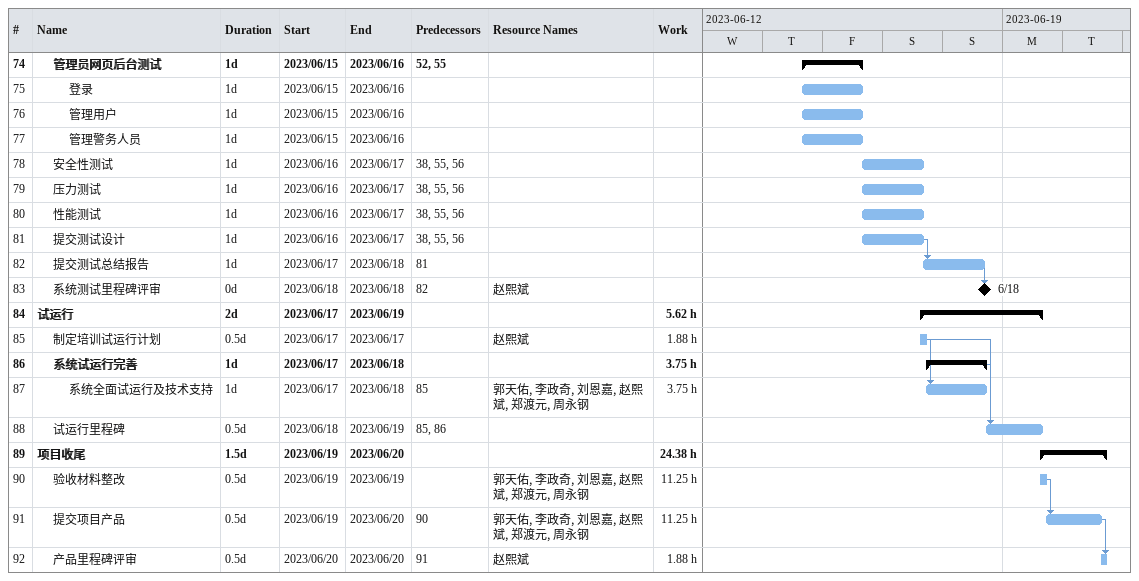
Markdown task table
| ID | Level | Task | Duration | Start | Finish | Predecessors | Resources | Work (h) |
|---|---|---|---|---|---|---|---|---|
| 74 | 2 | **管理员网页后台测试** | 1d | 2023-06-15 | 2023-06-16 | 52, 55 |  |  |
| 75 | 3 | 登录 | 1d | 2023-06-15 | 2023-06-16 |  |  |  |
| 76 | 3 | 管理用户 | 1d | 2023-06-15 | 2023-06-16 |  |  |  |
| 77 | 3 | 管理警务人员 | 1d | 2023-06-15 | 2023-06-16 |  |  |  |
| 78 | 2 | 安全性测试 | 1d | 2023-06-16 | 2023-06-17 | 38, 55, 56 |  |  |
| 79 | 2 | 压力测试 | 1d | 2023-06-16 | 2023-06-17 | 38, 55, 56 |  |  |
| 80 | 2 | 性能测试 | 1d | 2023-06-16 | 2023-06-17 | 38, 55, 56 |  |  |
| 81 | 2 | 提交测试设计 | 1d | 2023-06-16 | 2023-06-17 | 38, 55, 56 |  |  |
| 82 | 2 | 提交测试总结报告 | 1d | 2023-06-17 | 2023-06-18 | 81 |  |  |
| 83 | 2 | 系统测试里程碑评审 | 0d | 2023-06-18 | 2023-06-18 | 82 | 赵熙斌 |  |
| 84 | 1 | **试运行** | 2d | 2023-06-17 | 2023-06-19 |  |  | 5.62 |
| 85 | 2 | 制定培训试运行计划 | 0.5d | 2023-06-17 | 2023-06-17 |  | 赵熙斌 | 1.88 |
| 86 | 2 | **系统试运行完善** | 1d | 2023-06-17 | 2023-06-18 |  |  | 3.75 |
| 87 | 3 | 系统全面试运行及技术支持 | 1d | 2023-06-17 | 2023-06-18 | 85 | 郭天佑, 李政奇, 刘恩嘉, 赵熙斌, 郑渡元, 周永钢 | 3.75 |
| 88 | 2 | 试运行里程碑 | 0.5d | 2023-06-18 | 2023-06-19 | 85, 86 |  |  |
| 89 | 1 | **项目收尾** | 1.5d | 2023-06-19 | 2023-06-20 |  |  | 24.38 |
| 90 | 2 | 验收材料整改 | 0.5d | 2023-06-19 | 2023-06-19 |  | 郭天佑, 李政奇, 刘恩嘉, 赵熙斌, 郑渡元, 周永钢 | 11.25 |
| 91 | 2 | 提交项目产品 | 0.5d | 2023-06-19 | 2023-06-20 | 90 | 郭天佑, 李政奇, 刘恩嘉, 赵熙斌, 郑渡元, 周永钢 | 11.25 |
| 92 | 2 | 产品里程碑评审 | 0.5d | 2023-06-20 | 2023-06-20 | 91 | 赵熙斌 | 1.88 |
